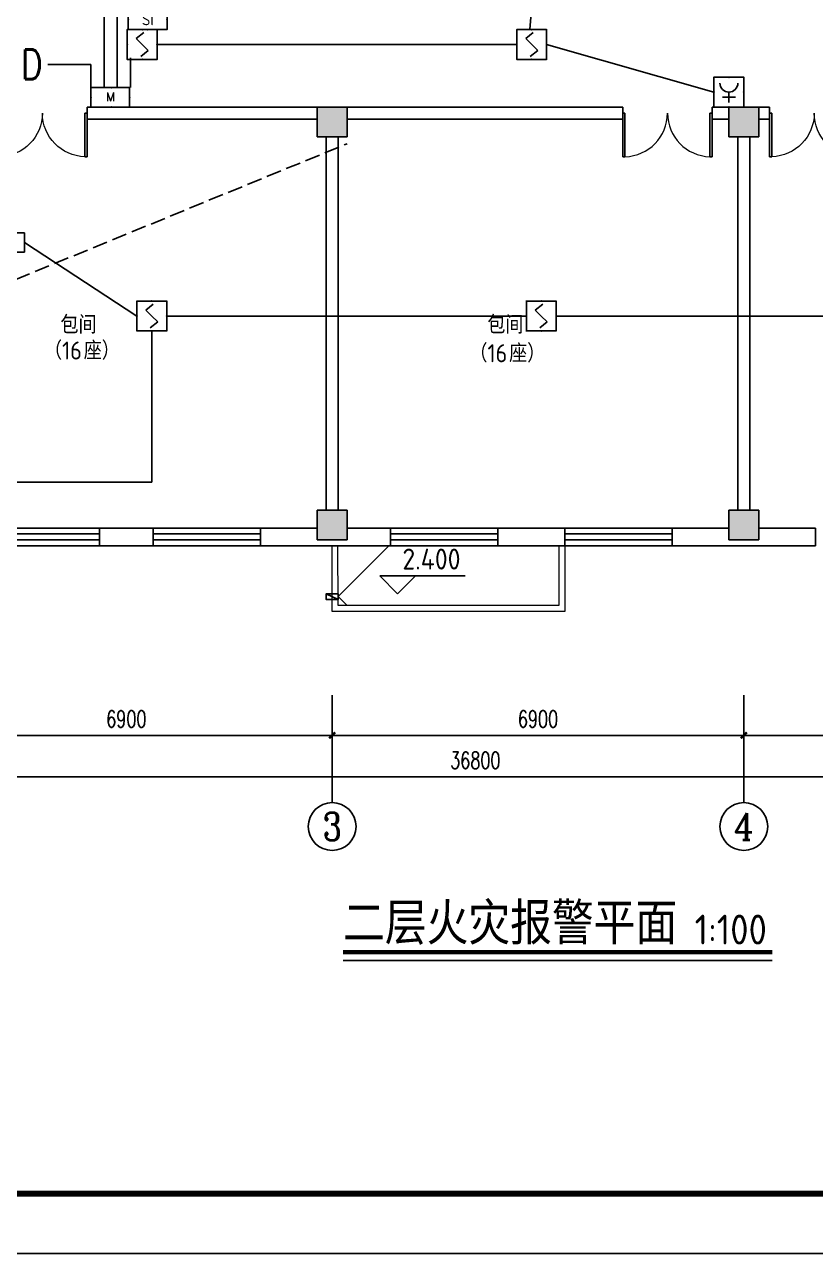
# Model space of a CAD drawing. Extents: x 2350667 to 3185789, y 309667 to 706270.
# Drawn here: x 2478016 to 2491272, y 374390 to 394974 of the extents above; entities that cross this region are included whole.
import ezdxf
from ezdxf.enums import TextEntityAlignment as Align

# ---------------------------------------------------------------- set-up
doc = ezdxf.new("R2010")
doc.units = 0
doc.header["$LTSCALE"] = 1000
doc.linetypes.add('DASH', pattern=[0.35, 0.25, -0.1])
for name, color, linetype in [('0-底图', 7, 'Continuous'), ('A-ANNO-DIMS', 3, 'Continuous'), ('A-ANNO-IDEN-LEVL', 3, 'Continuous'), ('A-ANNO-TXT', 7, 'Continuous'), ('AXIS', 3, 'Continuous'), ('AXIS_TEXT', 7, 'Continuous'), ('BTTK', 7, 'Continuous'), ('COLUMN', 255, 'Continuous'), ('DIM-消防', 3, 'Continuous'), ('EQUIP-消防', 3, 'Continuous'), ('PUB_DIM', 3, 'Continuous'), ('PUB_HATCH', 8, 'Continuous'), ('PUB_TEXT', 7, 'Continuous'), ('PUB_TITLE', 4, 'Continuous'), ('TEL_SYMB', 3, 'Continuous'), ('WALL', 2, 'Continuous'), ('WINDOW', 4, 'Continuous'), ('WIRE-消防', 1, 'Continuous')]:
    doc.layers.add(name, color=color, linetype=linetype)
doc.layers.add('悬挑板', color=9, linetype='Continuous', lineweight=18)
doc.styles.add('_TCH_AXIS', font='COMPLEX', dxfattribs={"bigfont": 'GBCBIG'})
doc.styles.add('_TEL_DIM', font='SIMPLEX', dxfattribs={"width": 0.8, "height": 3.5, "bigfont": 'HZTXT'})
doc.styles.add('A_DIM_T3', font='SIMPLEX', dxfattribs={"width": 0.7, "bigfont": 'HZ'})
doc.styles.add('COMPLEX', font='COMPLEX')
doc.styles.add('HZ(TK)', font='geniso.shx', dxfattribs={"width": 0.9, "bigfont": 'hztxt.shx'})
doc.styles.get("Standard").update_dxf_attribs({"font": 'geniso.shx', "bigfont": 'hztxt.shx'})
doc.dimstyles.new('_TCH_ARCH&&100', dxfattribs={"dimtxt": 280, "dimasz": 100, "dimexe": 250, "dimexo": 300, "dimgap": 135, "dimtad": 1, "dimdec": 0, "dimzin": 0, "dimdsep": 46, "dimtxsty": 'A_DIM_T3', "dimblk": 'ARCHTICK', "dimcen": 0.09, "dimclrt": 7, "dimazin": 2, "dimtfac": 1, "dimtdec": 0, "dimtix": 1, "dimtmove": 2, "dimatfit": 3, "dimfxl": 150, "dimtolj": 1, "dimtzin": 0, "dimarcsym": 0})

# ---------------------------------------------------------------- blocks, each defined once
blk = doc.blocks.new('vhtemplate_2020年新竖式图框_A1')
at = {"layer": 'PUB_TITLE', "color": 7}
blk.add_lwpolyline([(0, 594), (841, 594), (841, 0), (0, 0)], close=True, dxfattribs=at)
at = {"layer": 'PUB_TITLE', "const_width": 1}
blk.add_lwpolyline([(25, 10), (831, 10), (831, 584), (25, 584)], close=True, dxfattribs=at)
at = {"layer": 'BTTK', "color": 4, "style": 'HZ(TK)', "width": 0.9}
for tag, p in [('合作单位', (796, 511.5)), ('建设单位', (796, 209.5)), ('工程名称', (796, 176.5)), ('子项名称', (806, 160)), ('图纸名称', (796, 141))]:
    blk.add_attdef(tag, text='', height=3.5, dxfattribs=at).set_placement(p, align=Align.MIDDLE_CENTER)
for tag, p in [('注册证书号', (808.5, 309.01)), ('注册印章号', (808.5, 301.01)), ('设计号', (806, 193)), ('图别', (789.75, 34)), ('图号', (822.25, 34)), ('版本号', (789.75, 26)), ('日期', (822.25, 26))]:
    blk.add_attdef(tag, text='', height=3.5, dxfattribs=at).set_placement(p, align=Align.MIDDLE)
blk = doc.blocks.new('$equip$00002656')
for p, q in [((-0.5, 1), (-0.5, 0)), ((0.5, 1), (-0.5, 1)), ((0.5, 0), (0.5, 1)), ((0, 0.5), (0, 0.15)), ((-0.5, 0), (0.5, 0)), ((-0.219, 0.331), (0.222, 0.331))]:
    blk.add_line(p, q)
at = {"const_width": 0.04}
blk.add_lwpolyline([(-0.5, 1), (0.5, 1), (0.5, 0), (-0.5, 0), (-0.5, 1), (0.5, 1)], dxfattribs=at)
blk.add_arc((0, 0.8), 0.3, 180, 0)
for p in [(0, 1), (-0.5, 0.5), (0.5, 0.5), (0, 0)]:
    blk.add_point(p)
at = {"color": 7, "flags": 1}
for tag, height, p in [('B', 0.4, (0.762, 0.292)), ('A', 0.00002, (0, 0))]:
    blk.add_attdef(tag, text='', height=height, dxfattribs=at).set_placement(p, align=Align.MIDDLE_CENTER)
blk = doc.blocks.new('$Equip$00002649')
for p, q in [((-0.5, 0.5), (-0.5, -0.5)), ((0.5, 0.5), (-0.5, 0.5)), ((0.5, -0.5), (0.5, 0.5)), ((-0.2, 0.2), (0.05, 0.4)), ((0, 0), (-0.2, 0.2)), ((0, 0), (0.2, -0.2)), ((0.2, -0.2), (-0.05, -0.4)), ((-0.5, -0.5), (0.5, -0.5))]:
    blk.add_line(p, q)
at = {"const_width": 0.04}
blk.add_lwpolyline([(-0.5, 0.5), (0.5, 0.5), (0.5, -0.5), (-0.5, -0.5), (-0.5, 0.5), (0.5, 0.5)], dxfattribs=at)
for p in [(0, 0.5), (-0.5, 0), (0.5, 0), (0, -0.5)]:
    blk.add_point(p)
at = {"color": 7, "flags": 1}
for tag, height, p in [('A', 0.00002, (0, 0)), ('B', 0.4, (0.762, -0.208))]:
    blk.add_attdef(tag, text='', height=height, dxfattribs=at).set_placement(p, align=Align.MIDDLE_CENTER)
blk = doc.blocks.new('$equip_U$00000157(WIN7-PC-dian)')
for p, q in [((-0.65, 0.65), (-0.65, 0)), ((0.65, 0.65), (-0.65, 0.65)), ((0.65, 0), (0.65, 0.65)), ((-0.65, 0), (0.65, 0))]:
    blk.add_line(p, q)
for p in [(0.041, 0.65), (-0.65, 0.325), (0.041, 0), (0.65, 0.325)]:
    blk.add_point(p)
at = {"color": 7, "style": '_TEL_DIM'}
blk.add_attdef('$TEXT$', text='', height=0.3, dxfattribs=at).set_placement((0.006, 0.343), align=Align.MIDDLE_CENTER)
at = {"color": 7, "style": '_TEL_DIM', "flags": 1}
for tag in ['A', 'REMARK']:
    blk.add_attdef(tag, text='', height=0.00002, dxfattribs=at).set_placement((0, 0), align=Align.MIDDLE_CENTER)
at = {"layer": 'EQUIP-消防', "color": 7, "style": '_TEL_DIM', "flags": 1}
blk.add_attdef('REMARK', text='', height=0.00002, dxfattribs=at).set_placement((0, 0), align=Align.MIDDLE_CENTER)
blk.add_attdef('REMARK', text='', height=0.00002, dxfattribs=at).set_placement((0, 0), align=Align.MIDDLE_CENTER)
blk = doc.blocks.new('$equip$00002776')
for p, q in [((0.65, 0.65), (-0.65, 0.65)), ((-0.65, 0.65), (-0.65, 0)), ((0.65, 0), (0.65, 0.65)), ((-0.65, 0), (0.65, 0))]:
    blk.add_line(p, q)
at = {"const_width": 0.04}
blk.add_lwpolyline([(-0.65, 0.65), (-0.65, 0), (0.65, 0), (0.65, 0.65), (-0.65, 0.65), (-0.65, 0)], dxfattribs=at)
for p in [(0, 0.65), (-0.65, 0.325), (0, 0), (0.65, 0.325)]:
    blk.add_point(p)
at = {"color": 7}
blk.add_attdef('$TEXT$', text='', height=0.4, dxfattribs=at).set_placement((0.006, 0.343), align=Align.MIDDLE_CENTER)
at = {"color": 7, "flags": 1}
for tag, p in [('B', (0.905, 0.246)), ('A', (0, 0))]:
    blk.add_attdef(tag, text='', height=0.4, dxfattribs=at).set_placement(p, align=Align.MIDDLE_CENTER)
blk = doc.blocks.new('_ArchTick')
at = {"color": 0, "linetype": 'ByBlock', "const_width": 0.4}
blk.add_lwpolyline([(-0.5, -0.5), (0.5, 0.5)], dxfattribs=at)
blk = doc.blocks.new('*D785')
at = {"layer": 'A-ANNO-DIMS', "color": 0, "lineweight": -2, "transparency": 16777216}
for p, q in [((2151844, -90299), (2151844, -90922)), ((2158744, -90299), (2158744, -90922)), ((2151844, -90672), (2158744, -90672))]:
    blk.add_line(p, q, dxfattribs=at)
at = {"layer": 'Defpoints', "color": 0, "transparency": 16777216}
for p in [(2151844, -89999), (2158744, -89999), (2158744, -90672)]:
    blk.add_point(p, dxfattribs=at)
at = {"layer": 'A-ANNO-DIMS', "color": 0, "lineweight": -2, "transparency": 16777216, "xscale": 100, "yscale": 100, "zscale": 100, "rotation": 180}
blk.add_blockref('_ArchTick', (2151844, -90672), dxfattribs=at)
at = {"layer": 'A-ANNO-DIMS', "color": 0, "lineweight": -2, "transparency": 16777216, "xscale": 100, "yscale": 100, "zscale": 100}
blk.add_blockref('_ArchTick', (2158744, -90672), dxfattribs=at)
at = {"layer": 'A-ANNO-DIMS', "color": 7, "transparency": 16777216, "insert": (2155294, -90397), "char_height": 280, "attachment_point": 5, "style": 'A_DIM_T3'}
blk.add_mtext('\\A1;6900', dxfattribs=at)
blk = doc.blocks.new('*D786')
at = {"layer": 'A-ANNO-DIMS', "color": 0, "lineweight": -2, "transparency": 16777216}
for p, q in [((2158744, -90299), (2158744, -90922)), ((2165644, -90299), (2165644, -90922)), ((2158744, -90672), (2165644, -90672))]:
    blk.add_line(p, q, dxfattribs=at)
at = {"layer": 'Defpoints', "color": 0, "transparency": 16777216}
for p in [(2158744, -89999), (2165644, -89999), (2165644, -90672)]:
    blk.add_point(p, dxfattribs=at)
at = {"layer": 'A-ANNO-DIMS', "color": 0, "lineweight": -2, "transparency": 16777216, "xscale": 100, "yscale": 100, "zscale": 100, "rotation": 180}
blk.add_blockref('_ArchTick', (2158744, -90672), dxfattribs=at)
at = {"layer": 'A-ANNO-DIMS', "color": 0, "lineweight": -2, "transparency": 16777216, "xscale": 100, "yscale": 100, "zscale": 100}
blk.add_blockref('_ArchTick', (2165644, -90672), dxfattribs=at)
at = {"layer": 'A-ANNO-DIMS', "color": 7, "transparency": 16777216, "insert": (2162194, -90397), "char_height": 280, "attachment_point": 5, "style": 'A_DIM_T3'}
blk.add_mtext('\\A1;6900', dxfattribs=at)
blk = doc.blocks.new('*D787')
at = {"layer": 'A-ANNO-DIMS', "color": 0, "lineweight": -2, "transparency": 16777216}
for p, q in [((2165644, -90299), (2165644, -90922)), ((2172544, -90299), (2172544, -90922)), ((2165644, -90672), (2172544, -90672))]:
    blk.add_line(p, q, dxfattribs=at)
at = {"layer": 'Defpoints', "color": 0, "transparency": 16777216}
for p in [(2165644, -89999), (2172544, -89999), (2172544, -90672)]:
    blk.add_point(p, dxfattribs=at)
at = {"layer": 'A-ANNO-DIMS', "color": 0, "lineweight": -2, "transparency": 16777216, "xscale": 100, "yscale": 100, "zscale": 100, "rotation": 180}
blk.add_blockref('_ArchTick', (2165644, -90672), dxfattribs=at)
at = {"layer": 'A-ANNO-DIMS', "color": 0, "lineweight": -2, "transparency": 16777216, "xscale": 100, "yscale": 100, "zscale": 100}
blk.add_blockref('_ArchTick', (2172544, -90672), dxfattribs=at)
at = {"layer": 'A-ANNO-DIMS', "color": 7, "transparency": 16777216, "insert": (2169094, -90397), "char_height": 280, "attachment_point": 5, "style": 'A_DIM_T3'}
blk.add_mtext('\\A1;6900', dxfattribs=at)
blk = doc.blocks.new('*D798')
at = {"layer": 'Defpoints', "color": 0, "transparency": 16777216}
for p in [(2142744, -89999), (2179544, -89999), (2179544, -91364)]:
    blk.add_point(p, dxfattribs=at)
at = {"layer": 'PUB_DIM', "color": 0, "lineweight": -2, "transparency": 16777216}
for p, q in [((2142744, -90299), (2142744, -91614)), ((2179544, -90299), (2179544, -91614)), ((2142744, -91364), (2179544, -91364))]:
    blk.add_line(p, q, dxfattribs=at)
at = {"layer": 'PUB_DIM', "color": 0, "lineweight": -2, "transparency": 16777216, "xscale": 100, "yscale": 100, "zscale": 100, "rotation": 180}
blk.add_blockref('_ArchTick', (2142744, -91364), dxfattribs=at)
at = {"layer": 'PUB_DIM', "color": 0, "lineweight": -2, "transparency": 16777216, "xscale": 100, "yscale": 100, "zscale": 100}
blk.add_blockref('_ArchTick', (2179544, -91364), dxfattribs=at)
at = {"layer": 'PUB_DIM', "color": 7, "transparency": 16777216, "insert": (2161144, -91089), "char_height": 280, "attachment_point": 5, "style": 'A_DIM_T3'}
blk.add_mtext('\\A1;36800', dxfattribs=at)
blk = doc.blocks.new('$DorLib2D$00000002')
for p, q in [((-0.5, 0), (-0.5, 0.4875)), ((-0.475, 0.4875), (-0.5, 0.4875)), ((-0.475, 0), (-0.475, 0.4875)), ((0.475, 0), (0.475, 0.4875)), ((0.475, 0.4875), (0.5, 0.4875)), ((0.5, 0), (0.5, 0.4875)), ((-0.5, 0), (-0.475, 0)), ((0.5, 0), (0.475, 0))]:
    blk.add_line(p, q)
at = {"lineweight": 13}
for centre, start, end in [((-0.4875, 0), 0, 88.53072), ((0.4875, 0), 91.46928, 180)]:
    blk.add_arc(centre, 0.4875, start, end, dxfattribs=at)
blk = doc.blocks.new('$WINLIB2D$00000001')
at = {"color": 0}
for points in [[(-0.5, 0.5), (-0.5, -0.5)], [(-0.5, 0.5), (0.5, 0.5)], [(0.5, -0.5), (0.5, 0.5)], [(0.5, 0.167), (-0.5, 0.167)], [(0.5, -0.167), (-0.5, -0.167)], [(-0.5, -0.5), (0.5, -0.5)]]:
    blk.add_lwpolyline(points, dxfattribs=at)
blk = doc.blocks.new('_AXISO')
blk.add_circle((0, 0), 0.5)
at = {"layer": 'AXIS_TEXT', "style": 'COMPLEX', "width": 1.041667}
blk.add_attdef('A', text='', height=0.56, dxfattribs=at).set_placement((-0.25, -0.28), (0.25, -0.28), align=Align.FIT)
blk = doc.blocks.new("ghjgj'")
at = {"layer": 'PUB_HATCH'}
for points in [[(2158994.1, -80647.8), (2158994.1, -80147.8), (2158494.1, -80147.8), (2158494.1, -80647.8)], [(2165894.1, -80647.8), (2165894.1, -80147.8), (2165394.1, -80147.8), (2165394.1, -80647.8)], [(2158994.1, -87397.8), (2158994.1, -86897.8), (2158494.1, -86897.8), (2158494.1, -87397.8)], [(2165894.1, -87397.8), (2165894.1, -86897.8), (2165394.1, -86897.8), (2165394.1, -87397.8)]]:
    blk.add_hatch(color=256, dxfattribs=at).paths.add_polyline_path(points)
for p, q in [((2158843.9, -88347.8), (2159693.8, -87497.8)), ((2158993.9, -88497.8), (2158843.9, -88347.8))]:
    blk.add_line(p, q)
blk.add_lwpolyline([(2158843.9, -88397.8), (2158843.9, -88397.8), (2158643.9, -88397.8), (2158643.9, -88297.8), (2158843.9, -88297.8), (2158843.9, -88397.8), (2158643.9, -88297.8)])
at = {"layer": 'A-ANNO-IDEN-LEVL'}
for p, q in [((2159841.4, -88298.5), (2159541.4, -87998.5)), ((2159541.4, -87998.5), (2160975.4, -87998.5)), ((2159841.4, -88298.5), (2160141.4, -87998.5))]:
    blk.add_line(p, q, dxfattribs=at)
at = {"layer": 'AXIS'}
for p, q in [((2158744.1, -89998.5), (2158744.1, -91798.5)), ((2165644.1, -89998.5), (2165644.1, -91798.5))]:
    blk.add_line(p, q, dxfattribs=at)
at = {"layer": 'COLUMN'}
for p, q in [((2158994.1, -80147.8), (2158494.1, -80147.8)), ((2158494.1, -80147.8), (2158494.1, -80647.8)), ((2158994.1, -80647.8), (2158994.1, -80147.8)), ((2165894.1, -80147.8), (2165394.1, -80147.8)), ((2165394.1, -80147.8), (2165394.1, -80647.8)), ((2165894.1, -80647.8), (2165894.1, -80147.8)), ((2158494.1, -80647.8), (2158994.1, -80647.8)), ((2165394.1, -80647.8), (2165894.1, -80647.8)), ((2158994.1, -86897.8), (2158494.1, -86897.8)), ((2158494.1, -86897.8), (2158494.1, -87397.8)), ((2158994.1, -87397.8), (2158994.1, -86897.8)), ((2165894.1, -86897.8), (2165394.1, -86897.8)), ((2165394.1, -86897.8), (2165394.1, -87397.8)), ((2165894.1, -87397.8), (2165894.1, -86897.8)), ((2158494.1, -87397.8), (2158994.1, -87397.8)), ((2165394.1, -87397.8), (2165894.1, -87397.8))]:
    blk.add_line(p, q, dxfattribs=at)
at = {"layer": 'WALL'}
for p, q in [((2158494.1, -80147.8), (2154636.4, -80147.8)), ((2154636.4, -80147.8), (2154636.4, -80347.8)), ((2163614.6, -80147.8), (2158994.1, -80147.8)), ((2163614.6, -80347.8), (2163614.6, -80147.8)), ((2165394.1, -80147.8), (2165114.6, -80147.8)), ((2165114.6, -80147.8), (2165114.6, -80347.8)), ((2166074.1, -80147.8), (2165894.1, -80147.8)), ((2166074.1, -80347.8), (2166074.1, -80147.8)), ((2154636.4, -80347.8), (2158494.1, -80347.8)), ((2158994.1, -80347.8), (2163614.6, -80347.8)), ((2165114.6, -80347.8), (2165394.1, -80347.8)), ((2165894.1, -80347.8), (2166074.1, -80347.8)), ((2158644.1, -80647.8), (2158644.1, -86897.8)), ((2158844.1, -80647.8), (2158844.1, -86897.8)), ((2165544.1, -80647.8), (2165544.1, -86897.8)), ((2165744.1, -80647.8), (2165744.1, -86897.8)), ((2155744.1, -87197.8), (2154844.1, -87197.8)), ((2154844.1, -87197.8), (2154844.1, -87497.8)), ((2155744.1, -87497.8), (2155744.1, -87197.8)), ((2158494.1, -87197.8), (2157544.1, -87197.8)), ((2157544.1, -87197.8), (2157544.1, -87497.8)), ((2159719.1, -87197.8), (2158994.1, -87197.8)), ((2159719.1, -87497.8), (2159719.1, -87197.8)), ((2162644.1, -87197.8), (2161519.1, -87197.8)), ((2161519.1, -87197.8), (2161519.1, -87497.8)), ((2162644.1, -87497.8), (2162644.1, -87197.8)), ((2165394.1, -87197.8), (2164444.1, -87197.8)), ((2164444.1, -87197.8), (2164444.1, -87497.8)), ((2166844.1, -87197.8), (2165894.1, -87197.8)), ((2166844.1, -87497.8), (2166844.1, -87197.8)), ((2154844.1, -87497.8), (2155744.1, -87497.8)), ((2157544.1, -87497.8), (2158744.1, -87497.8)), ((2158744.1, -87497.8), (2159719.1, -87497.8)), ((2161519.1, -87497.8), (2162644.1, -87497.8)), ((2164444.1, -87497.8), (2165644.1, -87497.8)), ((2165644.1, -87497.8), (2166844.1, -87497.8))]:
    blk.add_line(p, q, dxfattribs=at)
at = {"layer": '悬挑板', "lineweight": 18}
blk.add_lwpolyline([(2158741.4, -87492.3), (2162644.1, -87497.8), (2162644.1, -88597.8), (2158744.1, -88597.8)], close=True, dxfattribs=at)
blk.add_lwpolyline([(2162544.1, -87497.8), (2162544.1, -88497.8), (2158843.9, -88497.8), (2158841.4, -87497.8)], dxfattribs=at)
at = {"layer": 'AXIS'}
ref = blk.add_blockref('_AXISO', (2158744.1, -92198.5), dxfattribs=dict(at, xscale=800, yscale=800, zscale=800))
ref.add_attrib('A', '3', dxfattribs={"layer": 'AXIS_TEXT', "height": 465.9, "style": '_TCH_AXIS'}).set_placement((2158588.7, -92431.5), (2158899.4, -92431.5), align=Align.FIT)
ref = blk.add_blockref('_AXISO', (2165644.1, -92198.5), dxfattribs=dict(at, xscale=800, yscale=800, zscale=800))
ref.add_attrib('A', '4', dxfattribs={"layer": 'AXIS_TEXT', "height": 445.4, "style": '_TCH_AXIS'}).set_placement((2165474.4, -92421.2), (2165813.8, -92421.2), align=Align.FIT)
at = {"layer": 'WINDOW'}
for name, p, xscale, yscale, zscale in [('$DorLib2D$00000002', (2153886.4, -80247.8), 1500, -1500, 1500), ('$DorLib2D$00000002', (2164364.6, -80247.8), -1500, -1500, -1500), ('$DorLib2D$00000002', (2166824.1, -80247.8), 1500, -1500, 1500), ('$WINLIB2D$00000001', (2153944.1, -87347.8), 1800, -300, 1800), ('$WINLIB2D$00000001', (2156644.1, -87347.8), 1800, -300, 1800), ('$WINLIB2D$00000001', (2160619.1, -87347.8), 1800, -300, 1800), ('$WINLIB2D$00000001', (2163544.1, -87347.8), 1800, -300, 1800)]:
    blk.add_blockref(name, p, dxfattribs=dict(at, xscale=xscale, yscale=yscale, zscale=zscale))
at = {"layer": 'A-ANNO-TXT', "color": 7}
blk.add_text('2.400', height=350, dxfattribs=at).set_placement((2159921.2, -87893.5))
at = {"layer": 'PUB_TEXT'}
for s, height, p in [('包间', 302.47, (2154189.6, -83943.7)), ('包间', 302.47, (2161344.5, -83943.7)), ('（', 302.5, (2153914.3, -84375.9)), ('16', 302.47, (2154216.8, -84375.9)), ('座）', 302.47, (2154579.8, -84375.9)), ('（', 302.5, (2161044.9, -84421.5)), ('16', 302.47, (2161347.4, -84421.5)), ('座）', 302.47, (2161710.4, -84421.5))]:
    blk.add_text(s, height=height, dxfattribs=at).set_placement(p)
at = {"layer": 'A-ANNO-DIMS'}
for p1, p2, picture, middle in [((2151844.1, -89998.5), (2158744.1, -89998.5), '*D785', (2155294.1, -90397.1)), ((2158744.1, -89998.5), (2165644.1, -89998.5), '*D786', (2162194.1, -90397.1)), ((2165644.1, -89998.5), (2172544.1, -89998.5), '*D787', (2169094.1, -90397.1))]:
    dim = blk.add_aligned_dim(p1=p1, p2=p2, distance=-673.6, dimstyle='_TCH_ARCH&&100', dxfattribs=at)
    dim.commit()
    dim.dimension.update_dxf_attribs({"geometry": picture, "text_midpoint": middle})
at = {"layer": 'PUB_DIM'}
dim = blk.add_aligned_dim(p1=(2142744.1, -89998.5), p2=(2179544.1, -89998.5), distance=-1365.2, dimstyle='_TCH_ARCH&&100', dxfattribs=at)
dim.commit()
dim.dimension.update_dxf_attribs({"geometry": '*D798', "text_midpoint": (2161144.1, -91088.7)})

msp = doc.modelspace()

# ---------------------------------------------------------------- linework, layer by layer
at = {"layer": '0-底图', "linetype": 'DASH'}
msp.add_line((2460375, 383549), (2483422, 392977), dxfattribs=at)
at = {"layer": 'TEL_SYMB', "const_width": 70}
msp.add_lwpolyline([(2483355, 379436), (2490549, 379436)], dxfattribs=at)
at = {"layer": 'TEL_SYMB'}
msp.add_lwpolyline([(2483355, 379296), (2490549, 379296)], dxfattribs=at)
at = {"layer": 'WIRE-消防'}
for p, q in [((2486484, 394891, 4200), (2487023, 401084, 4200)), ((2479349, 393917), (2479349, 395355)), ((2479571, 393917), (2479571, 395356, -2000)), ((2480238, 394641, 4200), (2486267, 394641, 4200)), ((2489572, 393842), (2486767, 394641, 4200)), ((2479793, 393917), (2479793, 394415)), ((2478405, 394307, 165), (2479127, 394307, 233)), ((2479127, 393917, 233), (2479127, 394307, 233)), ((2479899, 390092, 4200), (2478016, 391323)), ((2480399, 390092, 4200), (2486427, 390092, 4200)), ((2486927, 390092, 4200), (2493211, 390092, 4200)), ((2480149, 387307), (2480149, 389842, 4200)), ((2477172, 387307), (2480149, 387307))]:
    msp.add_line(p, q, dxfattribs=at)

# ---------------------------------------------------------------- block references
at = {"layer": '0-底图', "xscale": 100, "yscale": 100, "zscale": 100}
msp.add_blockref('vhtemplate_2020年新竖式图框_A1', (2446845, 374390), dxfattribs=at)
at = {"layer": '0-底图'}
msp.add_blockref("ghjgj'", (324428, 473739), dxfattribs=at)
at = {"layer": 'EQUIP-消防', "xscale": 500, "yscale": 500, "zscale": 500}
for name, p, values in [('$equip$00002776', (2480079, 394891, 4200), {'$TEXT$': 'SI'}), ('$equip_U$00000157(WIN7-PC-dian)', (2479452, 393592, 233), {'$TEXT$': 'M'}), ('$equip_U$00000157(WIN7-PC-dian)', (2477691, 391160), {'$TEXT$': 'M'})]:
    msp.add_blockref(name, p, dxfattribs=at).add_auto_attribs(values)
for name, p in [('$Equip$00002649', (2479988, 394641, 4200)), ('$Equip$00002649', (2486517, 394641, 4200)), ('$equip$00002656', (2489822, 393592)), ('$Equip$00002649', (2480149, 390092, 4200)), ('$Equip$00002649', (2486677, 390092, 4200))]:
    msp.add_blockref(name, p, dxfattribs=at)

# ---------------------------------------------------------------- texts
at = {"layer": 'DIM-消防', "style": '_TEL_DIM', "width": 0.8}
msp.add_text('D', height=500, dxfattribs=at).set_placement((2478139, 394307, 140), align=Align.MIDDLE_CENTER)
at = {"layer": 'TEL_SYMB', "color": 7}
for s, height, p in [('二层火灾报警平面', 700, (2483355, 379565)), ('1:100', 500, (2489248, 379565))]:
    msp.add_text(s, height=height, dxfattribs=at).set_placement(p)

doc.saveas('drawing.dxf')
